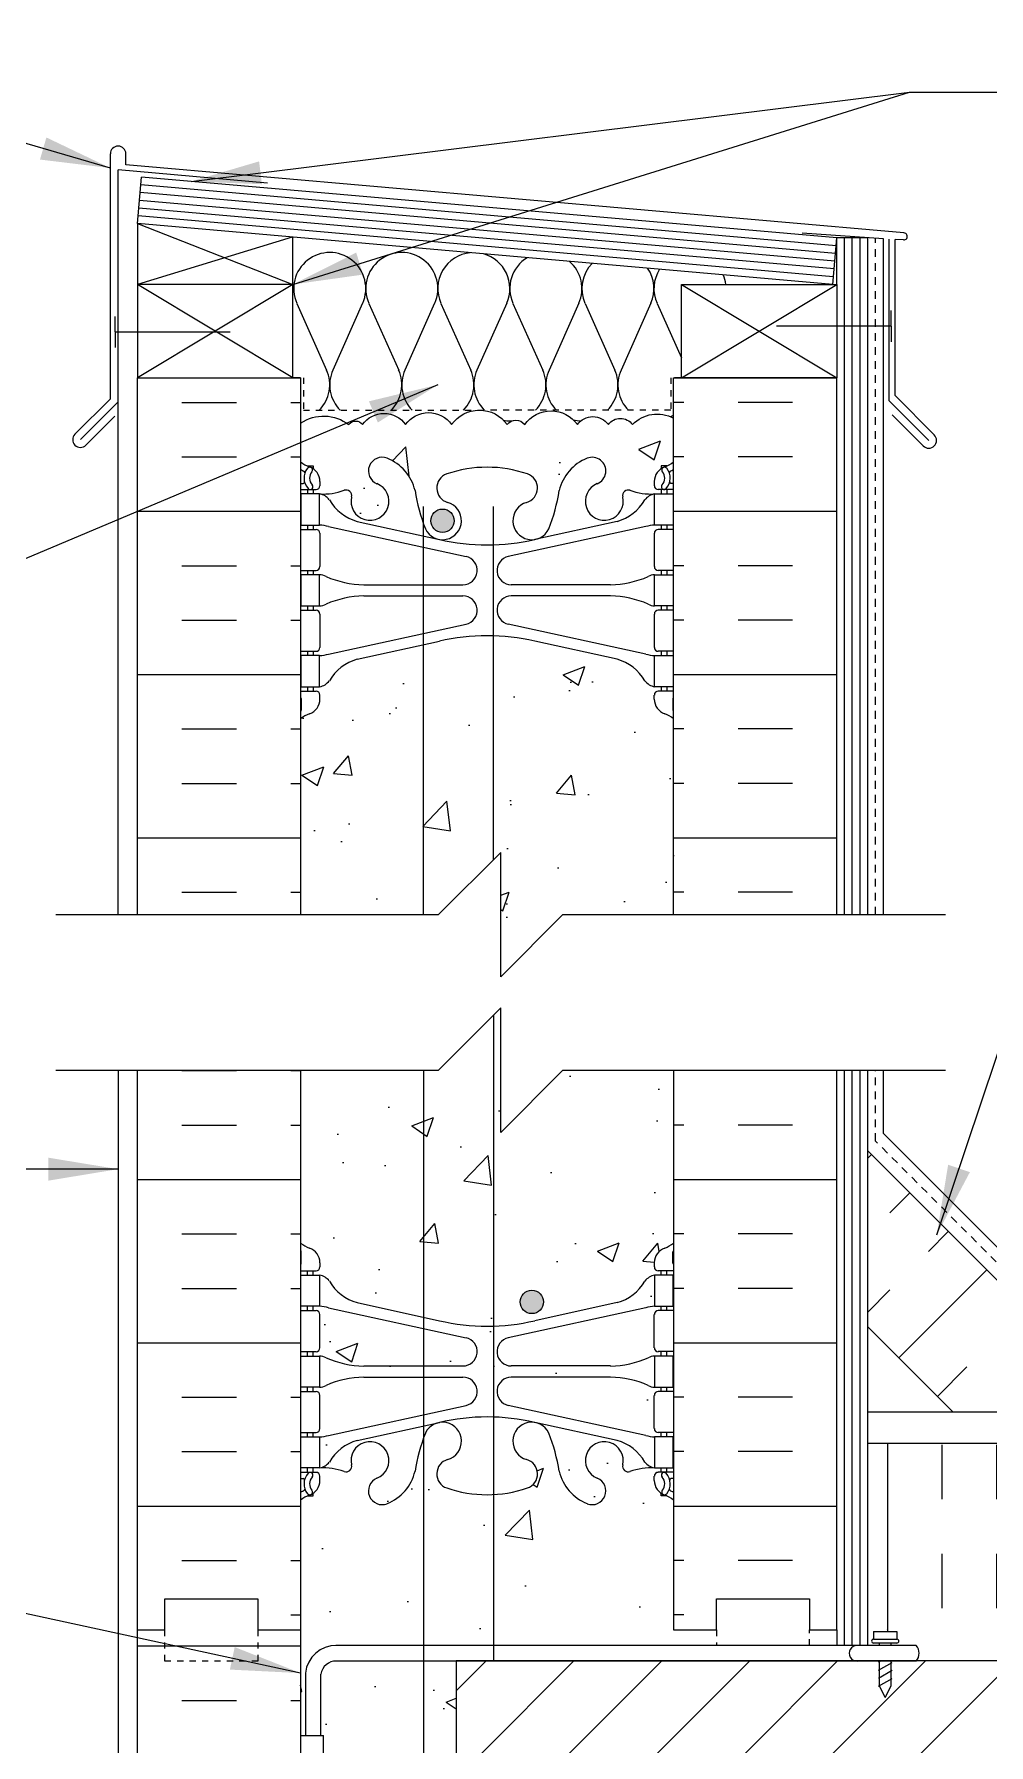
# Model space of a CAD drawing. Header units: inches. Extents: x 74.7 to 126.8, y 105.1 to 177.4.
# Drawn here: x 95.27 to 110.63, y 149.55 to 177.05 of the extents above; entities that cross this region are included whole.
import ezdxf

# ---------------------------------------------------------------- set-up
doc = ezdxf.new("R2010")
doc.units = ezdxf.units.IN
doc.header["$LTSCALE"] = 0.5
doc.header["$MEASUREMENT"] = 0
doc.linetypes.add('DASHED2', pattern=[0.375, 0.25, -0.125])
for name, color, linetype in [('HATCH', 12, 'Continuous'), ('line25', 2, 'Continuous'), ('LINE3', 3, 'Continuous'), ('LINE50', 5, 'Continuous'), ('LINE9', 9, 'Continuous'), ('TEXT', 4, 'Continuous'), ('Web_Edge', 9, 'Continuous')]:
    doc.layers.add(name, color=color, linetype=linetype)
doc.styles.add('DIM', font='romans.shx', dxfattribs={"width": 0.7})
doc.dimstyles.new('ext_12', dxfattribs={"dimscale": 12, "dimtxt": 0.09375, "dimasz": 0.09375, "dimexe": 0.09375, "dimexo": 0.0625, "dimgap": 0.0625, "dimtad": 1, "dimdec": 1, "dimzin": 3, "dimdsep": 46, "dimlunit": 4, "dimtxsty": 'DIM', "dimcen": 0.09, "dimdle": 0.09375, "dimclrt": 4, "dimadec": 0, "dimazin": 0, "dimtfac": 1, "dimtdec": 1, "dimtmove": 2, "dimatfit": 3, "dimfxl": 1, "dimfrac": 2, "dimtolj": 1, "dimtzin": 0, "dimarcsym": 0})

msp = doc.modelspace()

# ---------------------------------------------------------------- hatches: boundary and pattern name
at = {"layer": 'HATCH'}
h = msp.add_hatch(dxfattribs=at)
h.set_pattern_fill('INSUL', color=256, scale=7, style=0)
h.set_pattern_definition([(0, (-2826.6033, -242.7498), (0, 2.625), []), (0, (-2826.6033, -241.8748), (0, 2.625), [0.875, -0.875]), (0, (-2826.6033, -240.9998), (0, 2.625), [0.875, -0.875])])
h.paths.add_polyline_path([(96.933, 162.892), (99.558, 162.892), (99.558, 171.524), (96.933, 171.524)])
h = msp.add_hatch(dxfattribs=at)
h.set_pattern_fill('INSUL', color=256, scale=7, style=0)
h.set_pattern_definition([(180, (3031.7199, -242.7498), (0, 2.625), []), (180, (3031.7199, -241.8748), (0, 2.625), [0.875, -0.875]), (180, (3031.7199, -240.9998), (0, 2.625), [0.875, -0.875])])
h.paths.add_polyline_path([(105.558, 162.892), (108.183, 162.892), (108.183, 171.524), (105.558, 171.524)])
h = msp.add_hatch(dxfattribs=at)
h.set_pattern_fill('AR-CONC', color=256, scale=0.5)
h.paths.add_polyline_path([(105.558, 127.173, 0.082415), (105.415, 127.252, -0.317837), (105.248, 127.488), (105.248, 127.555, -1.129752), (105.306, 127.684, -0.294284), (105.073, 127.822, 0.180248), (104.648, 128.129), (103.326, 128.42, 0.057795), (102.558, 128.509, 0.057795), (101.79, 128.42), (100.468, 128.129, 0.180248), (100.044, 127.822, -0.237736), (99.863, 127.688), (99.758, 127.688), (99.758, 127.618), (99.806, 127.618, -0.414214), (99.868, 127.555), (99.868, 127.488, -0.317837), (99.702, 127.252, 0.082415), (99.558, 127.173), (99.558, 124.394), (101.558, 124.394), (102.558, 125.394), (102.558, 124.394), (102.558, 123.394), (103.558, 124.394), (105.558, 124.394)])
h.paths.add_polyline_path([(105.558, 133.392), (105.558, 133.583), (104.938, 133.583), (104.938, 133.695), (105.058, 133.895), (105.058, 135.036, 0.291097), (104.77, 135.489), (103.512, 136.078, 0.093369), (102.705, 136.285, 0.016332), (102.558, 136.29, 0.109869), (101.605, 136.078), (100.346, 135.489, 0.291097), (100.058, 135.036), (100.058, 133.895), (100.178, 133.695), (100.178, 133.583), (99.558, 133.583), (99.558, 131.303, 0.064398), (99.668, 131.237), (99.758, 131.237), (99.758, 131.195, -0.249069), (99.868, 130.988), (99.868, 130.92, -0.414214), (99.806, 130.858), (99.758, 130.858), (99.758, 130.788), (99.863, 130.788), (99.863, 130.288), (99.758, 130.288), (99.758, 130.218), (99.806, 130.218, -0.414214), (99.868, 130.155), (99.868, 129.62, -0.414214), (99.806, 129.558), (99.758, 129.558), (99.758, 129.488), (99.863, 129.488), (99.863, 128.988, 0.077552), (99.93, 129, -0.104275), (100.573, 129.148), (102.169, 129.148, -0.897292), (102.219, 128.693), (100.007, 128.212, -0.036537), (99.863, 128.188), (99.863, 127.688, 0.188973), (100.019, 127.783, -0.196323), (100.468, 128.129), (101.79, 128.42, -0.057795), (102.558, 128.509, -0.057795), (103.326, 128.42), (104.648, 128.129, -0.196323), (105.097, 127.783, 0.301288), (105.358, 127.692), (105.358, 127.618), (105.558, 127.618), (105.558, 128.258), (105.311, 128.258, -0.414214), (105.248, 128.32), (105.248, 128.855, -0.414214), (105.311, 128.918), (105.358, 128.918), (105.358, 128.988), (105.253, 128.988), (105.253, 129.488, 0.077552), (105.187, 129.476, -0.104275), (104.544, 129.328), (102.947, 129.328, -0.897292), (102.898, 129.783), (105.109, 130.264, -0.036537), (105.253, 130.288), (105.253, 130.788), (105.358, 130.788), (105.358, 130.858), (105.311, 130.858, -0.414214), (105.248, 130.92), (105.248, 130.988, -0.249069), (105.358, 131.195), (105.358, 131.237), (105.448, 131.237, 0.064398), (105.558, 131.303)])
h.paths.add_polyline_path([(103.207, 131.109, -0.735593), (103.194, 130.651, 0.987479), (103.352, 130.062), (103.326, 130.056, -0.057795), (102.558, 129.967, -0.057795), (101.79, 130.056), (101.784, 130.058, 0.955472), (101.922, 130.651, -0.735593), (101.91, 131.109, -0.082755), (102.558, 131.217, -0.082755)], flags=16)
h.paths.add_polyline_path([(105.058, 141.854), (105.158, 141.854), (105.158, 141.884, -0.327813), (105.193, 141.932), (105.193, 142.137), (105.558, 142.137), (105.558, 142.644), (102.058, 142.644, 0.507124), (101.839, 142.644, 0.520567), (101.612, 142.644, 0.520567), (101.426, 142.644, 0.520567), (101.145, 142.644, 0.520567), (100.924, 142.644, 0.520567), (100.764, 142.644, 0.520567), (100.365, 142.644, 0.520567), (100.227, 142.644, 0.520567), (100.089, 142.644, 0.520567), (99.882, 142.644, 0.520567), (99.679, 142.644, 0.498871), (99.558, 142.658), (99.558, 142.137), (99.923, 142.137), (99.923, 141.932, -0.327813), (99.958, 141.884), (99.958, 141.854), (100.058, 141.854), (100.058, 140.339, 0.258958), (100.317, 139.872, -0.31131), (100.374, 139.742, 2.127293), (100.787, 139.966, -1), (100.95, 140.375, -0.325306), (101.417, 139.633, 0.10488), (101.589, 138.821, 1.422913), (101.922, 139.288, -0.735593), (101.91, 139.746, -0.082755), (102.558, 139.854, -0.082755), (103.207, 139.746, -0.735593), (103.194, 139.288, 1.422913), (103.528, 138.821, 0.10488), (103.7, 139.633, -0.325306), (104.167, 140.375, -1), (104.33, 139.966, 2.127293), (104.743, 139.742, -0.31131), (104.799, 139.872, 0.258958), (105.058, 140.339)])
h.paths.add_polyline_path([(102.058, 150.892), (100.127, 150.892, 0.366745), (99.884, 150.681), (99.884, 149.697), (99.923, 149.697), (99.923, 148.497), (99.558, 148.497), (99.558, 147.747), (99.923, 147.747), (99.923, 146.547), (99.558, 146.547), (99.558, 145.797), (99.923, 145.797), (99.923, 144.597), (99.558, 144.597), (99.558, 143.847), (99.923, 143.847), (99.923, 142.767), (99.558, 142.767), (99.558, 142.658, -0.498871), (99.679, 142.644, -0.520567), (99.882, 142.644, -0.520567), (100.089, 142.644, -0.520567), (100.227, 142.644, -0.520567), (100.365, 142.644, -0.520567), (100.764, 142.644, -0.520567), (100.924, 142.644, -0.520567), (101.145, 142.644, -0.520567), (101.426, 142.644, -0.520567), (101.612, 142.644, -0.520567), (101.839, 142.644, -0.507124), (102.058, 142.644), (102.058, 142.894)])
h.paths.add_polyline_path([(105.558, 149.394), (102.058, 149.394), (102.058, 144.394), (105.558, 144.394)])
h.paths.add_polyline_path([(105.558, 153.481, 0.064398), (105.448, 153.547), (105.358, 153.547), (105.358, 153.588, -0.249069), (105.248, 153.796), (105.248, 153.863, -0.414214), (105.311, 153.926), (105.358, 153.926), (105.358, 153.996), (105.253, 153.996), (105.253, 154.496), (105.358, 154.496), (105.358, 154.566), (105.311, 154.566, -0.414214), (105.248, 154.628), (105.248, 155.163, -0.414214), (105.311, 155.226), (105.358, 155.226), (105.358, 155.296), (105.253, 155.296), (105.253, 155.796, 0.077552), (105.187, 155.784, -0.104275), (104.544, 155.636), (102.947, 155.636, -0.897292), (102.898, 156.09), (105.109, 156.572, -0.036537), (105.253, 156.596), (105.253, 157.096, 0.188973), (105.097, 157.001, -0.196323), (104.648, 156.654), (103.326, 156.364, -0.057795), (102.558, 156.275, -0.057795), (101.79, 156.364), (100.468, 156.654, -0.196323), (100.019, 157.001, 0.188973), (99.863, 157.096), (99.863, 156.596), (99.758, 156.596), (99.758, 156.526), (99.806, 156.526, -0.414214), (99.868, 156.463), (99.868, 155.928, -0.414214), (99.806, 155.866), (99.758, 155.866), (99.758, 155.796), (99.863, 155.796), (99.863, 155.296, 0.077552), (99.93, 155.307, -0.104275), (100.573, 155.456), (102.169, 155.456, -0.897292), (102.219, 155.001), (100.007, 154.519, -0.036537), (99.863, 154.496), (99.863, 153.996), (99.758, 153.996), (99.758, 153.926), (99.806, 153.926, -0.414214), (99.868, 153.863), (99.868, 153.796, -0.249069), (99.758, 153.588), (99.758, 153.547), (99.668, 153.547, 0.064398), (99.558, 153.481), (99.558, 151.392), (99.558, 149.697), (99.634, 149.697), (99.634, 150.698, -0.379483), (100.126, 151.142), (106.246, 151.142), (106.246, 151.392), (105.558, 151.392)])
h.paths.add_polyline_path([(102.558, 153.566, -0.082755), (101.91, 153.674, -0.735593), (101.922, 154.132, 0.987479), (101.765, 154.722), (101.79, 154.727, -0.057795), (102.558, 154.816, -0.057795), (103.326, 154.727), (103.332, 154.726, 0.955472), (103.194, 154.132, -0.735593), (103.207, 153.674, -0.082755)], flags=16)
h.paths.add_polyline_path([(105.558, 160.392), (103.777, 160.392), (102.777, 159.392), (102.777, 161.392), (101.777, 160.392), (99.558, 160.392), (99.558, 157.61, 0.082415), (99.702, 157.531, -0.317837), (99.868, 157.296), (99.868, 157.228, -0.414214), (99.806, 157.166), (99.758, 157.166), (99.758, 157.096), (99.863, 157.096, -0.188973), (100.019, 157.001, 0.196323), (100.468, 156.654), (101.79, 156.364, 0.057795), (102.558, 156.275, 0.057795), (103.326, 156.364), (104.648, 156.654, 0.196323), (105.097, 157.001, -0.188973), (105.253, 157.096), (105.358, 157.096), (105.358, 157.166), (105.311, 157.166, -0.414214), (105.248, 157.228), (105.248, 157.296, -0.317837), (105.415, 157.531, 0.082415), (105.558, 157.61)])
h.paths.add_polyline_path([(105.558, 166.041, 0.082415), (105.415, 166.12, -0.317837), (105.248, 166.356), (105.248, 166.423, -0.414214), (105.311, 166.486), (105.358, 166.486), (105.358, 166.556), (105.253, 166.556, -0.188973), (105.097, 166.651, 0.196323), (104.648, 166.997), (103.326, 167.287, 0.057795), (102.558, 167.377, 0.057795), (101.79, 167.287), (100.468, 166.997, 0.196323), (100.019, 166.651, -0.188973), (99.863, 166.556), (99.758, 166.556), (99.758, 166.486), (99.806, 166.486, -0.414214), (99.868, 166.423), (99.868, 166.356, -0.317837), (99.702, 166.12, 0.082415), (99.558, 166.041), (99.558, 162.892), (101.777, 162.892), (102.777, 163.892), (102.777, 161.892), (103.777, 162.892), (105.558, 162.892)])
h.paths.add_polyline_path([(105.558, 170.875, 0.336749), (104.896, 170.77, 0.520567), (104.509, 170.77, 0.520567), (104.01, 170.77, 0.520567), (103.163, 170.77, 0.520567), (102.881, 170.77, 0.520567), (101.986, 170.77, 0.520567), (101.247, 170.77, 0.520567), (100.554, 170.77, 0.520567), (100.333, 170.77, 0.321585), (99.558, 170.795), (99.558, 170.171, 0.064398), (99.668, 170.105), (99.758, 170.105), (99.758, 170.063, -0.249069), (99.868, 169.856), (99.868, 169.788, -0.414214), (99.806, 169.726), (99.758, 169.726), (99.758, 169.656), (99.863, 169.656, 0.10046), (100.257, 169.713, -0.601435), (100.376, 169.608, 2.182095), (100.787, 169.821, -1), (100.95, 170.23, -0.24438), (101.398, 169.709, 0.053157), (101.564, 169.095, 0.223253), (101.765, 168.93), (101.784, 168.926, 0.955472), (101.922, 169.519, -0.735593), (101.91, 169.977, -0.082755), (102.558, 170.085, -0.082755), (103.207, 169.977, -0.735593), (103.194, 169.519, 0.955472), (103.332, 168.926), (103.352, 168.93, 0.223253), (103.552, 169.095, 0.053157), (103.718, 169.709, -0.24438), (104.167, 170.23, -1), (104.33, 169.821, 2.182095), (104.74, 169.608, -0.601435), (104.86, 169.713, 0.10046), (105.253, 169.656), (105.358, 169.656), (105.358, 169.726), (105.311, 169.726, -0.414214), (105.248, 169.788), (105.248, 169.856, -0.249069), (105.358, 170.063), (105.358, 170.105), (105.448, 170.105, 0.064398), (105.558, 170.171)])
h = msp.add_hatch(dxfattribs=at)
h.set_pattern_fill('INSUL', color=256, scale=7, style=0)
h.set_pattern_definition([(0, (-2826.6033, -245.6178), (0, 2.625), []), (0, (-2826.6033, -244.7428), (0, 2.625), [0.875, -0.875]), (0, (-2826.6033, -243.8678), (0, 2.625), [0.875, -0.875])])
h.paths.add_polyline_path([(99.558, 160.392), (96.933, 160.392), (96.933, 151.392), (97.371, 151.392), (97.371, 151.892), (98.871, 151.892), (98.871, 151.392), (99.558, 151.392)])
h = msp.add_hatch(dxfattribs=at)
h.set_pattern_fill('INSUL', color=256, scale=7, style=0)
h.set_pattern_definition([(180, (3031.7199, -245.6178), (0, 2.625), []), (180, (3031.7199, -244.7428), (0, 2.625), [0.875, -0.875]), (180, (3031.7199, -243.8678), (0, 2.625), [0.875, -0.875])])
h.paths.add_polyline_path([(108.183, 160.392), (105.558, 160.392), (105.558, 151.392), (106.246, 151.392), (106.246, 151.892), (107.746, 151.892), (107.746, 151.392), (108.183, 151.392)])
h = msp.add_hatch(dxfattribs=at)
h.set_pattern_fill('INSUL', color=256, scale=7, angle=45, style=0)
h.set_pattern_definition([(45, (1.3801, -4.0094), (-1.856155, 1.856155), []), (45, (0.7614, -3.3907), (-1.856155, 1.856155), [0.875, -0.875]), (45, (0.1427, -2.772), (-1.856155, 1.856155), [0.875, -0.875])])
h.paths.add_polyline_path([(109.932, 155.017), (112.76, 155.017), (108.683, 159.093), (108.683, 156.265)])
h = msp.add_hatch(dxfattribs=at)
h.set_pattern_fill('INSUL', color=256, scale=7, angle=90, style=0)
h.set_pattern_definition([(90, (1.3801, -4.0094), (-2.625, 2e-16), []), (90, (0.5051, -4.0094), (-2.625, 2e-16), [0.875, -0.875]), (90, (-0.3699, -4.0094), (-2.625, 2e-16), [0.875, -0.875])])
edge = h.paths.add_edge_path()
edge.add_arc((109.151, 151.213), 0.0312, 270, 450)
edge.add_line((109.151, 151.244), (108.776, 151.244))
edge.add_arc((108.776, 151.213), 0.0312, 90, 270)
edge.add_line((108.776, 151.182), (109.151, 151.182))
h.paths.add_polyline_path([(109.151, 151.369), (109.151, 151.244), (108.776, 151.244), (108.776, 151.369)])
edge = h.paths.add_edge_path()
edge.add_line((108.87, 151.142), (108.87, 151.182))
edge.add_line((108.87, 151.182), (109.057, 151.182))
edge.add_line((109.057, 151.182), (109.057, 151.142))
edge.add_line((109.057, 151.142), (109.46, 151.142))
edge.add_arc((109.323, 151.016), 0.186, -41.8195, 42.6425, ccw=False)
edge.add_line((109.462, 150.892), (125.493, 150.892))
edge.add_line((125.493, 150.892), (125.493, 154.392))
edge.add_line((125.493, 154.392), (108.683, 154.392))
edge.add_line((108.683, 154.392), (108.683, 151.142))
edge.add_line((108.683, 151.142), (108.87, 151.142))
h = msp.add_hatch(dxfattribs=at)
h.set_pattern_fill('INSUL', color=256, scale=7, style=0)
h.set_pattern_definition([(0, (-2826.6033, -263.6178), (0, 2.625), []), (0, (-2826.6033, -262.7428), (0, 2.625), [0.875, -0.875]), (0, (-2826.6033, -261.8678), (0, 2.625), [0.875, -0.875])])
h.paths.add_polyline_path([(96.933, 133.392), (97.371, 133.392), (97.371, 133.892), (98.871, 133.892), (98.871, 133.392), (99.558, 133.392), (99.558, 151.392), (98.871, 151.392), (98.871, 151.892), (97.371, 151.892), (97.371, 151.392), (96.933, 151.392)])
h = msp.add_hatch(dxfattribs=at)
h.set_pattern_fill('ANSI31', color=256, scale=8, style=0)
h.set_pattern_definition([(45, (1.3801, -4.0069), (-0.707107, 0.707107), [])])
h.paths.add_polyline_path([(124.532, 149.394), (125.493, 150.355), (125.493, 150.894), (102.058, 150.894), (102.058, 149.394)])
at = {"layer": 'LINE3'}
h = msp.add_hatch(color=256, dxfattribs=at)
h.paths.add_polyline_path([(102.024, 169.26, 0.831395), (101.655, 169.26)])
h.paths.add_polyline_path([(102.027, 169.225, 0.045935), (102.024, 169.26), (101.655, 169.26, 0.045935), (101.652, 169.225, 1)])
h = msp.add_hatch(color=256, dxfattribs=at)
h.paths.add_polyline_path([(103.461, 156.699, 0.831395), (103.092, 156.699)])
h.paths.add_polyline_path([(103.464, 156.665, 0.045935), (103.461, 156.699), (103.092, 156.699, 0.045935), (103.089, 156.665, 1)])

# ---------------------------------------------------------------- linework, layer by layer
at = {"layer": 'HATCH'}
for p, q in [((96.496, 171.186), (96.496, 175.123)), ((96.746, 174.947), (96.746, 175.123)), ((109.265, 173.852), (96.746, 174.947)), ((96.621, 171.135), (96.621, 174.864)), ((99.025, 174.654), (96.621, 174.864)), ((108.15, 173.397), (96.966, 174.376)), ((108.161, 173.522), (96.977, 174.5)), ((108.172, 173.646), (96.988, 174.625)), ((108.128, 173.148), (96.944, 174.127)), ((108.139, 173.273), (96.955, 174.251)), ((96.933, 174.002), (99.433, 173.024)), ((108.933, 173.758), (107.626, 173.849)), ((99.423, 173.784), (96.933, 173.024)), ((108.308, 162.892), (108.308, 173.775)), ((108.433, 162.892), (108.433, 173.775)), ((108.558, 162.892), (108.558, 173.775)), ((108.933, 162.892), (108.933, 173.758)), ((109.027, 171.153), (109.027, 173.75)), ((109.121, 171.236), (109.121, 173.747)), ((109.258, 173.739), (109.121, 173.747)), ((99.433, 171.524), (96.933, 173.024)), ((99.433, 173.024), (96.933, 171.524)), ((105.683, 171.524), (108.183, 173.024)), ((105.683, 173.024), (108.183, 171.524)), ((99.496, 172.72), (99.976, 171.647)), ((100.555, 172.721), (100.076, 171.647)), ((100.655, 172.72), (101.135, 171.647)), ((101.714, 172.721), (101.235, 171.647)), ((101.815, 172.72), (102.294, 171.647)), ((102.874, 172.721), (102.395, 171.647)), ((102.974, 172.72), (103.453, 171.647)), ((104.033, 172.721), (103.554, 171.647)), ((104.133, 172.72), (104.612, 171.647)), ((105.192, 172.721), (104.713, 171.647)), ((105.293, 172.72), (105.683, 171.846)), ((96.496, 171.186), (95.927, 170.618)), ((96.621, 171.135), (96.015, 170.529)), ((109.027, 171.153), (109.664, 170.516)), ((109.121, 171.236), (109.752, 170.605)), ((96.571, 170.908), (96.104, 170.441)), ((109.077, 170.926), (109.575, 170.428)), ((108.308, 151.142), (108.308, 160.392)), ((108.433, 151.142), (108.433, 160.392)), ((108.558, 151.142), (108.558, 160.392)), ((108.933, 159.374), (108.933, 160.392)), ((113.04, 155.267), (108.933, 159.374))]:
    msp.add_line(p, q, dxfattribs=at)
at = {"layer": 'HATCH', "color": 6, "linetype": 'DASHED2', "ltscale": 0.5}
for points in [[(98.246, 171.524), (99.602, 171.524), (99.602, 171.003), (102.558, 171.003)], [(106.871, 171.524), (105.514, 171.524), (105.514, 171.003), (102.558, 171.003)]]:
    msp.add_lwpolyline(points, dxfattribs=at)
at = {"layer": 'HATCH'}
msp.add_lwpolyline([(99.558, 170.795, -0.321585), (100.333, 170.77, -0.520567), (100.554, 170.77, -0.520567), (101.247, 170.77, -0.520567), (101.986, 170.77, -0.520567), (102.881, 170.77, -0.520567), (103.163, 170.77, -0.520567), (104.01, 170.77, -0.520567), (104.509, 170.77, -0.520567), (104.896, 170.77, -0.336749), (105.558, 170.875)], format="xyb", dxfattribs=at)
for centre, radius, start, end in [((96.621, 175.123), 0.125, 0, 180), ((109.261, 173.795), 0.0568, 266.6389, 86.6389), ((100.026, 172.957), 0.58, 335.9664, 204.0694), ((101.185, 172.957), 0.58, 335.9664, 204.0694), ((102.344, 172.957), 0.58, 95.5654, 204.0694), ((102.344, 172.957), 0.58, 335.9664, 74.4346), ((103.503, 172.957), 0.58, 121.0207, 204.0694), ((103.503, 172.957), 0.58, 335.9664, 48.9793), ((104.662, 172.957), 0.58, 135.6124, 204.0694), ((104.662, 172.957), 0.58, 335.9664, 34.3876), ((105.822, 172.957), 0.58, 147.5967, 204.0694), ((105.822, 172.957), 0.58, 6.6407, 22.4033), ((99.446, 171.411), 0.58, 315.3149, 24.0694), ((100.606, 171.411), 0.58, 155.9664, 224.6851), ((100.605, 171.411), 0.58, 315.3149, 24.0694), ((101.765, 171.411), 0.58, 155.9664, 224.6851), ((101.765, 171.411), 0.58, 315.3149, 24.0694), ((102.924, 171.411), 0.58, 155.9664, 224.6851), ((102.924, 171.411), 0.58, 315.3149, 24.0694), ((104.084, 171.411), 0.58, 155.9664, 224.6851), ((104.083, 171.411), 0.58, 315.3149, 24.0694), ((105.243, 171.411), 0.58, 155.9664, 224.6851), ((100.605, 171.411), 0.58, 270, 270.0458), ((100.606, 171.411), 0.58, 269.9771, 270), ((102.924, 171.411), 0.58, 259.8878, 270), ((102.924, 171.411), 0.58, 270, 273.6965), ((104.084, 171.411), 0.58, 255.8368, 268.3302), ((105.243, 171.411), 0.58, 297.6798, 302.977), ((96.015, 170.529), 0.125, 135, 315), ((109.664, 170.516), 0.125, 225, 45)]:
    msp.add_arc(centre, radius, start, end, dxfattribs=at)
at = {"layer": 'line25'}
for p, q in [((96.933, 174.002), (96.999, 174.749)), ((108.183, 173.771), (96.999, 174.749)), ((96.933, 174.002), (96.933, 171.524)), ((108.118, 173.024), (96.933, 174.002)), ((99.433, 171.524), (99.433, 173.784)), ((108.118, 173.024), (108.183, 173.771)), ((108.183, 173.024), (108.183, 173.775)), ((108.683, 173.775), (108.183, 173.775)), ((108.683, 162.892), (108.683, 173.775)), ((99.433, 173.024), (96.933, 173.024)), ((96.933, 171.524), (99.433, 171.524)), ((99.558, 171.524), (99.433, 171.524)), ((99.558, 171.524), (99.558, 162.892)), ((105.558, 162.892), (105.558, 171.524)), ((105.558, 171.524), (105.683, 171.524)), ((99.558, 160.392), (99.558, 151.392)), ((105.558, 160.392), (105.558, 151.392)), ((108.683, 151.142), (108.683, 160.392)), ((112.885, 154.892), (108.683, 159.093)), ((110.057, 154.892), (108.683, 156.265)), ((99.558, 151.392), (99.558, 124.394)), ((108.183, 151.392), (108.183, 151.142)), ((99.558, 149.697), (99.923, 149.697)), ((99.923, 148.497), (99.923, 149.697))]:
    msp.add_line(p, q, dxfattribs=at)
msp.add_lwpolyline([(108.183, 173.024), (108.183, 171.524), (105.683, 171.524), (105.683, 173.024)], close=True, dxfattribs=at)
for points in [[(125.493, 154.392), (108.683, 154.392)], [(125.493, 150.894), (102.058, 150.894), (102.058, 142.894)]]:
    msp.add_lwpolyline(points, dxfattribs=at)
at = {"layer": 'LINE3'}
for p, q in [((101.535, 162.892), (101.535, 169.455)), ((102.658, 163.773), (102.658, 169.455)), ((102.658, 161.273), (102.658, 150.894)), ((101.535, 160.392), (101.535, 124.894))]:
    msp.add_line(p, q, dxfattribs=at)
for centre in [(101.84, 169.225), (103.277, 156.665)]:
    msp.add_circle(centre, 0.188, dxfattribs=at)
at = {"layer": 'LINE50', "color": 9, "linetype": 'DASHED2'}
for p, q in [((108.808, 162.892), (108.808, 173.766)), ((108.808, 159.251), (108.808, 160.392)), ((112.978, 155.081), (108.808, 159.251))]:
    msp.add_line(p, q, dxfattribs=at)
at = {"layer": 'LINE50'}
for p, q in [((96.933, 162.892), (96.933, 171.524)), ((96.933, 171.524), (99.558, 171.524)), ((105.558, 171.524), (108.183, 171.524)), ((108.183, 162.892), (108.183, 171.524)), ((96.933, 151.392), (96.933, 160.392)), ((96.933, 133.392), (96.933, 151.392)), ((108.99, 151.392), (108.99, 151.392))]:
    msp.add_line(p, q, dxfattribs=at)
for points in [[(105.558, 151.392), (106.246, 151.392), (106.246, 151.892), (107.746, 151.892), (107.746, 151.392), (108.183, 151.392), (108.183, 160.392)], [(96.933, 151.392), (97.371, 151.392), (97.371, 151.892), (98.871, 151.892), (98.871, 151.392), (99.558, 151.392)]]:
    msp.add_lwpolyline(points, dxfattribs=at)
at = {"layer": 'LINE9'}
for p, q in [((96.576, 172.26), (96.576, 172.51)), ((109.061, 172.353), (109.061, 172.603)), ((96.576, 172.26), (98.422, 172.26)), ((96.576, 172.26), (96.576, 172.01)), ((109.061, 172.353), (107.215, 172.353)), ((109.061, 172.353), (109.061, 172.103)), ((96.621, 162.892), (96.621, 171.135)), ((101.777, 162.892), (102.777, 163.892)), ((102.777, 161.892), (102.777, 163.892)), ((95.621, 162.892), (101.777, 162.892)), ((103.777, 162.892), (102.777, 161.892)), ((103.777, 162.892), (109.933, 162.892)), ((101.777, 160.392), (102.777, 161.392)), ((102.777, 159.392), (102.777, 161.392)), ((95.621, 160.392), (101.777, 160.392)), ((96.621, 160.392), (96.621, 124.394)), ((103.777, 160.392), (102.777, 159.392)), ((103.777, 160.392), (109.933, 160.392)), ((108.776, 151.369), (108.776, 151.244)), ((108.776, 151.369), (109.151, 151.369)), ((109.151, 151.369), (109.151, 151.244)), ((109.46, 151.142), (100.126, 151.142)), ((108.776, 151.244), (109.151, 151.244)), ((108.776, 151.182), (109.151, 151.182)), ((108.776, 151.182), (109.151, 151.182)), ((108.87, 151.142), (108.87, 151.182)), ((109.057, 151.142), (109.057, 151.182)), ((109.462, 150.892), (100.127, 150.892)), ((108.856, 150.877), (108.881, 150.892)), ((108.856, 150.744), (109.074, 150.87)), ((108.856, 150.619), (109.074, 150.745)), ((108.87, 150.494), (108.87, 150.892)), ((109.057, 150.494), (109.057, 150.892)), ((99.634, 150.698), (99.634, 149.697)), ((99.884, 149.697), (99.884, 150.681)), ((108.856, 150.486), (109.074, 150.612)), ((108.963, 150.306), (108.87, 150.494)), ((108.963, 150.306), (109.057, 150.494))]:
    msp.add_line(p, q, dxfattribs=at)
msp.add_lwpolyline([(125.493, 154.892), (108.683, 154.892)], dxfattribs=at)
at = {"layer": 'LINE9', "linetype": 'DASHED2', "ltscale": 0.15}
for points in [[(98.871, 151.392), (98.871, 151.392), (98.871, 150.892), (97.371, 150.892), (97.371, 151.392), (97.371, 151.392)], [(106.246, 151.392), (106.246, 151.392), (106.246, 151.142)], [(107.746, 151.142), (107.746, 151.392), (107.746, 151.392)]]:
    msp.add_lwpolyline(points, dxfattribs=at)
at = {"layer": 'LINE9'}
for centre, radius, start, end in [((100.13, 150.643), 0.499, 89.3543, 173.5797), ((108.508, 151.017), 0.125, 89.3947, 270.6053), ((108.776, 151.213), 0.0312, 90, 270), ((109.151, 151.213), 0.0312, 270, 90), ((109.323, 151.016), 0.186, 318.1805, 42.6425), ((100.13, 150.643), 0.249, 89.3543, 171.2068)]:
    msp.add_arc(centre, radius, start, end, dxfattribs=at)
at = {"layer": 'Web_Edge'}
for p, q in [((99.668, 170.105), (99.758, 170.105)), ((99.758, 170.105), (99.758, 170.063)), ((105.448, 170.105), (105.358, 170.105)), ((105.358, 170.105), (105.358, 170.063)), ((99.558, 169.826), (99.6, 169.826)), ((99.558, 169.726), (99.806, 169.726)), ((99.668, 169.726), (99.668, 169.656)), ((99.758, 169.726), (99.758, 169.656)), ((99.868, 169.856), (99.868, 169.788)), ((105.248, 169.856), (105.248, 169.788)), ((105.558, 169.726), (105.311, 169.726)), ((105.358, 169.726), (105.358, 169.656)), ((105.448, 169.726), (105.448, 169.656)), ((105.558, 169.826), (105.516, 169.826)), ((99.668, 169.156), (99.668, 169.086)), ((99.758, 169.156), (99.758, 169.086)), ((100.468, 169.215), (101.79, 168.924)), ((104.648, 169.215), (103.326, 168.924)), ((105.358, 169.156), (105.358, 169.086)), ((105.448, 169.156), (105.448, 169.086)), ((99.558, 169.086), (99.806, 169.086)), ((99.868, 169.023), (99.868, 168.488)), ((100.007, 169.132), (102.219, 168.65)), ((105.109, 169.132), (102.898, 168.65)), ((105.248, 169.023), (105.248, 168.488)), ((105.558, 169.086), (105.311, 169.086)), ((99.558, 168.426), (99.806, 168.426)), ((99.668, 168.426), (99.668, 168.356)), ((99.758, 168.426), (99.758, 168.356)), ((105.558, 168.426), (105.311, 168.426)), ((105.358, 168.426), (105.358, 168.356)), ((105.448, 168.426), (105.448, 168.356)), ((100.573, 168.196), (102.169, 168.196)), ((104.544, 168.196), (102.947, 168.196)), ((99.558, 167.786), (99.806, 167.786)), ((99.668, 167.856), (99.668, 167.786)), ((99.758, 167.856), (99.758, 167.786)), ((100.573, 168.016), (102.169, 168.016)), ((104.544, 168.016), (102.947, 168.016)), ((105.558, 167.786), (105.311, 167.786)), ((105.358, 167.856), (105.358, 167.786)), ((105.448, 167.856), (105.448, 167.786)), ((99.868, 167.723), (99.868, 167.188)), ((100.007, 167.08), (102.219, 167.561)), ((105.109, 167.08), (102.898, 167.561)), ((105.248, 167.723), (105.248, 167.188)), ((100.468, 166.997), (101.79, 167.287)), ((104.648, 166.997), (103.326, 167.287)), ((99.558, 167.126), (99.806, 167.126)), ((99.668, 167.126), (99.668, 167.056)), ((99.758, 167.126), (99.758, 167.056)), ((105.558, 167.126), (105.311, 167.126)), ((105.358, 167.126), (105.358, 167.056)), ((105.448, 167.126), (105.448, 167.056)), ((99.558, 166.486), (99.806, 166.486)), ((99.668, 166.556), (99.668, 166.486)), ((99.758, 166.556), (99.758, 166.486)), ((99.868, 166.356), (99.868, 166.423)), ((105.248, 166.356), (105.248, 166.423)), ((105.558, 166.486), (105.311, 166.486)), ((105.358, 166.556), (105.358, 166.486)), ((105.448, 166.556), (105.448, 166.486)), ((99.568, 166.366), (99.568, 166.18)), ((105.548, 166.366), (105.548, 166.18)), ((99.568, 157.286), (99.568, 157.472)), ((105.548, 157.286), (105.548, 157.472)), ((99.558, 157.166), (99.806, 157.166)), ((99.668, 157.096), (99.668, 157.166)), ((99.758, 157.096), (99.758, 157.166)), ((99.868, 157.296), (99.868, 157.228)), ((105.248, 157.296), (105.248, 157.228)), ((105.558, 157.166), (105.311, 157.166)), ((105.358, 157.096), (105.358, 157.166)), ((105.448, 157.096), (105.448, 157.166)), ((99.558, 156.526), (99.806, 156.526)), ((99.668, 156.526), (99.668, 156.596)), ((99.758, 156.526), (99.758, 156.596)), ((100.007, 156.572), (102.219, 156.09)), ((100.468, 156.654), (101.79, 156.364)), ((105.109, 156.572), (102.898, 156.09)), ((104.648, 156.654), (103.326, 156.364)), ((105.558, 156.526), (105.311, 156.526)), ((105.358, 156.526), (105.358, 156.596)), ((105.448, 156.526), (105.448, 156.596)), ((99.868, 155.928), (99.868, 156.463)), ((105.248, 155.928), (105.248, 156.463)), ((99.558, 155.866), (99.806, 155.866)), ((99.668, 155.796), (99.668, 155.866)), ((99.758, 155.796), (99.758, 155.866)), ((105.558, 155.866), (105.311, 155.866)), ((105.358, 155.796), (105.358, 155.866)), ((105.448, 155.796), (105.448, 155.866)), ((100.573, 155.636), (102.169, 155.636)), ((100.573, 155.456), (102.169, 155.456)), ((104.544, 155.636), (102.947, 155.636)), ((104.544, 155.456), (102.947, 155.456)), ((99.558, 155.226), (99.806, 155.226)), ((99.668, 155.226), (99.668, 155.296)), ((99.758, 155.226), (99.758, 155.296)), ((99.868, 154.628), (99.868, 155.163)), ((105.248, 154.628), (105.248, 155.163)), ((105.558, 155.226), (105.311, 155.226)), ((105.358, 155.226), (105.358, 155.296)), ((105.448, 155.226), (105.448, 155.296)), ((100.007, 154.519), (102.219, 155.001)), ((105.109, 154.519), (102.898, 155.001)), ((99.558, 154.566), (99.806, 154.566)), ((99.668, 154.496), (99.668, 154.566)), ((99.758, 154.496), (99.758, 154.566)), ((100.468, 154.437), (101.79, 154.727)), ((104.648, 154.437), (103.326, 154.727)), ((105.558, 154.566), (105.311, 154.566)), ((105.358, 154.496), (105.358, 154.566)), ((105.448, 154.496), (105.448, 154.566)), ((99.558, 153.926), (99.806, 153.926)), ((99.558, 153.826), (99.6, 153.826)), ((99.668, 153.926), (99.668, 153.996)), ((99.758, 153.926), (99.758, 153.996)), ((99.868, 153.796), (99.868, 153.863)), ((105.248, 153.796), (105.248, 153.863)), ((105.558, 153.926), (105.311, 153.926)), ((105.358, 153.926), (105.358, 153.996)), ((105.448, 153.926), (105.448, 153.996)), ((105.558, 153.826), (105.516, 153.826)), ((99.668, 153.547), (99.758, 153.547)), ((99.758, 153.547), (99.758, 153.588)), ((105.358, 153.547), (105.358, 153.588)), ((105.448, 153.547), (105.358, 153.547))]:
    msp.add_line(p, q, dxfattribs=at)
for points in [[(99.563, 169.156), (99.863, 169.156), (99.863, 169.656), (99.563, 169.656)], [(105.553, 169.156), (105.253, 169.156), (105.253, 169.656), (105.553, 169.656)], [(99.563, 167.856), (99.863, 167.856), (99.863, 168.356), (99.563, 168.356)], [(105.553, 167.856), (105.253, 167.856), (105.253, 168.356), (105.553, 168.356)], [(99.563, 166.556), (99.863, 166.556), (99.863, 167.056), (99.563, 167.056)], [(105.553, 166.556), (105.253, 166.556), (105.253, 167.056), (105.553, 167.056)], [(99.563, 157.096), (99.863, 157.096), (99.863, 156.596), (99.563, 156.596)], [(105.553, 157.096), (105.253, 157.096), (105.253, 156.596), (105.553, 156.596)], [(99.563, 155.796), (99.863, 155.796), (99.863, 155.296), (99.563, 155.296)], [(105.553, 155.796), (105.253, 155.796), (105.253, 155.296), (105.553, 155.296)], [(99.563, 154.496), (99.863, 154.496), (99.863, 153.996), (99.563, 153.996)], [(105.553, 154.496), (105.253, 154.496), (105.253, 153.996), (105.553, 153.996)]]:
    msp.add_lwpolyline(points, close=True, dxfattribs=at)
for centre, radius, start, end in [((100.868, 170.025), 0.22, 68.1963, 248.1963), ((104.248, 170.025), 0.22, 291.8037, 111.8037), ((99.868, 170.563), 0.5, 231.6833, 250.5288), ((99.868, 170.563), 0.6, 238.8907, 245.0748), ((99.862, 169.91), 0.25, 140.1145, 222.4609), ((99.607, 170.001), 0.02, 340.7916, 65.0748), ((99.704, 170.041), 0.045, 319.1879, 141.448), ((99.618, 169.856), 0.25, 0, 70.5288), ((99.862, 169.91), 0.16, 140.0001, 222.4609), ((100.673, 169.538), 0.745, 13.2652, 68.1963), ((101.988, 169.75), 0.24, 108.923, 254.2747), ((102.558, 168.085), 2, 90, 108.923), ((102.558, 168.085), 2, 71.077, 90), ((103.129, 169.75), 0.24, 285.7253, 71.077), ((104.443, 169.538), 0.745, 111.8037, 166.7348), ((105.498, 169.856), 0.25, 109.4712, 180), ((105.412, 170.041), 0.045, 38.552, 220.8121), ((105.255, 169.91), 0.16, 317.5391, 39.9999), ((105.248, 170.563), 0.5, 289.4712, 308.3167), ((105.255, 169.91), 0.25, 317.5391, 39.8855), ((105.51, 170.001), 0.02, 114.9252, 199.2084), ((105.248, 170.563), 0.6, 294.9252, 301.1093), ((99.6, 169.846), 0.02, 270, 14.1541), ((99.711, 169.772), 0.045, 222.4609, 42.4609), ((99.806, 169.788), 0.0625, 270, 0), ((99.919, 170.654), 1, 266.7879, 289.9067), ((100.289, 169.629), 0.09, 346.6795, 108.8651), ((100.673, 169.538), 0.305, 166.6795, 68.1963), ((104.361, 170.18), 3, 189.0273, 201.1984), ((100.755, 170.18), 3, 338.8016, 350.9727), ((104.443, 169.538), 0.305, 111.8037, 13.3205), ((104.828, 169.629), 0.09, 71.1349, 193.3205), ((105.197, 170.654), 1, 250.0933, 273.2121), ((105.311, 169.788), 0.0625, 180, 270), ((105.406, 169.772), 0.045, 137.5391, 317.5391), ((105.516, 169.846), 0.02, 165.8459, 270), ((99.82, 169.41), 0.25, 37.2777, 80.0823), ((100.668, 169.938), 0.75, 210.155, 254.5838), ((101.84, 169.225), 0.305, 205.3782, 74.2747), ((103.277, 169.225), 0.305, 105.7253, 334.6218), ((104.449, 169.938), 0.75, 285.4162, 329.845), ((105.296, 169.41), 0.25, 99.9177, 142.7223), ((99.773, 168.16), 1, 76.4291, 84.7991), ((105.344, 168.16), 1, 95.2009, 103.5709), ((99.806, 169.023), 0.0625, 0, 90), ((102.558, 172.191), 3.356, 256.7692, 270), ((102.558, 172.191), 3.356, 270, 283.2308), ((105.311, 169.023), 0.0625, 90, 180), ((102.169, 168.426), 0.23, 270, 77.6055), ((102.947, 168.426), 0.23, 102.3945, 270), ((99.806, 168.488), 0.0625, 270, 0), ((99.859, 168.137), 0.219, 60.4937, 88.92), ((100.603, 169.796), 1.6, 246.5673, 268.9203), ((104.513, 169.796), 1.6, 271.0797, 293.4327), ((105.257, 168.137), 0.219, 91.08, 119.5063), ((105.311, 168.488), 0.0625, 180, 270), ((99.806, 167.723), 0.0625, 0, 90), ((99.859, 168.075), 0.219, 271.08, 299.5063), ((99.859, 168.075), 0.219, 271.08, 299.5063), ((100.603, 166.416), 1.6, 91.0797, 113.4327), ((100.603, 166.416), 1.6, 91.0797, 113.4327), ((102.169, 167.786), 0.23, 282.3945, 90), ((102.947, 167.786), 0.23, 90, 257.6055), ((104.513, 166.416), 1.6, 66.5673, 88.9203), ((104.513, 166.416), 1.6, 66.5673, 88.9203), ((105.257, 168.075), 0.219, 240.4937, 268.92), ((105.257, 168.075), 0.219, 240.4937, 268.92), ((105.311, 167.723), 0.0625, 90, 180), ((102.558, 164.02), 3.356, 90, 103.2308), ((102.558, 164.02), 3.356, 76.7692, 90), ((99.806, 167.188), 0.0625, 270, 0), ((99.773, 168.052), 1, 275.2009, 283.5709), ((100.668, 166.274), 0.75, 105.4162, 149.845), ((104.449, 166.274), 0.75, 30.155, 74.5838), ((105.344, 168.052), 1, 256.4291, 264.7991), ((105.311, 167.188), 0.0625, 180, 270), ((99.548, 166.366), 0.02, 0, 60.012), ((99.806, 166.423), 0.0625, 360, 90), ((99.82, 166.802), 0.25, 279.9177, 322.7223), ((105.296, 166.802), 0.25, 217.2777, 260.0823), ((105.311, 166.423), 0.0625, 90, 180), ((105.568, 166.366), 0.02, 119.988, 180), ((99.868, 165.649), 0.6, 121.073, 121.1093), ((99.868, 165.649), 0.5, 109.4712, 128.3167), ((99.548, 166.18), 0.02, 301.073, 0), ((99.618, 166.356), 0.25, 289.4712, 360), ((105.498, 166.356), 0.25, 180, 250.5288), ((105.248, 165.649), 0.5, 51.6833, 70.5288), ((105.568, 166.18), 0.02, 180, 238.927), ((105.248, 165.649), 0.6, 58.8907, 58.927), ((99.868, 158.003), 0.5, 231.6833, 250.5288), ((105.248, 158.003), 0.5, 289.4712, 308.3167), ((99.868, 158.003), 0.6, 238.8907, 238.927), ((99.548, 157.472), 0.02, 360, 58.927), ((99.618, 157.296), 0.25, 0, 70.5288), ((105.498, 157.296), 0.25, 109.4712, 180), ((105.568, 157.472), 0.02, 121.073, 180), ((105.248, 158.003), 0.6, 301.073, 301.1093), ((99.548, 157.286), 0.02, 299.988, 360), ((99.806, 157.228), 0.0625, 270, 0), ((99.82, 156.849), 0.25, 37.2777, 80.0823), ((105.296, 156.849), 0.25, 99.9177, 142.7223), ((105.311, 157.228), 0.0625, 180, 270), ((105.568, 157.286), 0.02, 180, 240.012), ((100.668, 157.377), 0.75, 210.155, 254.5838), ((104.449, 157.377), 0.75, 285.4162, 329.845), ((99.806, 156.463), 0.0625, 0, 90), ((99.773, 155.6), 1, 76.4291, 84.7991), ((105.344, 155.6), 1, 95.2009, 103.5709), ((105.311, 156.463), 0.0625, 90, 180), ((102.558, 159.631), 3.356, 256.7692, 270), ((102.558, 159.631), 3.356, 270, 283.2308), ((102.169, 155.866), 0.23, 270, 77.6055), ((102.947, 155.866), 0.23, 102.3945, 270), ((99.806, 155.928), 0.0625, 270, 0), ((99.859, 155.577), 0.219, 60.4937, 88.92), ((99.859, 155.577), 0.219, 60.4937, 88.92), ((100.603, 157.235), 1.6, 246.5673, 268.9203), ((100.603, 157.235), 1.6, 246.5673, 268.9203), ((104.513, 157.235), 1.6, 271.0797, 293.4327), ((104.513, 157.235), 1.6, 271.0797, 293.4327), ((105.257, 155.577), 0.219, 91.08, 119.5063), ((105.257, 155.577), 0.219, 91.08, 119.5063), ((105.311, 155.928), 0.0625, 180, 270), ((100.603, 153.856), 1.6, 91.0797, 113.4327), ((102.169, 155.226), 0.23, 282.3945, 90), ((102.947, 155.226), 0.23, 90, 257.6055), ((104.513, 153.856), 1.6, 66.5673, 88.9203), ((99.806, 155.163), 0.0625, 0, 90), ((99.859, 155.514), 0.219, 271.08, 299.5063), ((105.257, 155.514), 0.219, 240.4937, 268.92), ((105.311, 155.163), 0.0625, 90, 180), ((99.806, 154.628), 0.0625, 270, 0), ((101.84, 154.426), 0.305, 285.7253, 154.6218), ((102.558, 151.46), 3.356, 90, 103.2308), ((102.558, 151.46), 3.356, 76.7692, 90), ((103.277, 154.426), 0.305, 25.3782, 254.2747), ((105.311, 154.628), 0.0625, 180, 270), ((99.773, 155.491), 1, 275.2009, 283.5709), ((100.668, 153.714), 0.75, 105.4162, 149.845), ((100.673, 154.114), 0.305, 291.8037, 193.3205), ((104.361, 153.472), 3, 158.8016, 170.9727), ((100.755, 153.472), 3, 9.0273, 21.1984), ((104.443, 154.114), 0.305, 346.6795, 248.1963), ((104.449, 153.714), 0.75, 30.155, 74.5838), ((105.344, 155.491), 1, 256.4291, 264.7991), ((99.82, 154.242), 0.25, 279.9177, 322.7223), ((100.289, 154.023), 0.09, 251.1349, 13.3205), ((101.988, 153.901), 0.24, 105.7253, 251.077), ((103.129, 153.901), 0.24, 288.923, 74.2747), ((104.828, 154.023), 0.09, 166.6795, 288.8651), ((105.296, 154.242), 0.25, 217.2777, 260.0823), ((99.6, 153.806), 0.02, 345.8459, 90), ((99.862, 153.741), 0.25, 137.5391, 219.8855), ((99.711, 153.879), 0.045, 317.5391, 137.5391), ((99.862, 153.741), 0.16, 137.5391, 219.9999), ((99.618, 153.796), 0.25, 289.4712, 360), ((99.806, 153.863), 0.0625, 360, 90), ((99.919, 152.997), 1, 70.0933, 93.2121), ((100.868, 153.626), 0.22, 111.8037, 291.8037), ((100.673, 154.114), 0.745, 291.8037, 346.7348), ((104.443, 154.114), 0.745, 193.2652, 248.1963), ((104.248, 153.626), 0.22, 248.1963, 68.1963), ((105.197, 152.997), 1, 86.7879, 109.9067), ((105.311, 153.863), 0.0625, 90, 180), ((105.498, 153.796), 0.25, 180, 250.5288), ((105.406, 153.879), 0.045, 42.4609, 222.4609), ((105.255, 153.741), 0.16, 320.0001, 42.4609), ((105.255, 153.741), 0.25, 320.1145, 42.4609), ((105.516, 153.806), 0.02, 90, 194.1541), ((99.868, 153.088), 0.6, 114.9252, 121.1093), ((99.868, 153.088), 0.5, 109.4712, 128.3167), ((99.607, 153.651), 0.02, 294.9252, 19.2084), ((99.704, 153.61), 0.045, 218.552, 40.8121), ((102.558, 155.566), 2, 251.077, 270), ((102.558, 155.566), 2, 270, 288.923), ((105.412, 153.61), 0.045, 139.1879, 321.448), ((105.248, 153.088), 0.5, 51.6833, 70.5288), ((105.51, 153.651), 0.02, 160.7916, 245.0748), ((105.248, 153.088), 0.6, 58.8907, 65.0748)]:
    msp.add_arc(centre, radius, start, end, dxfattribs=at)

# ---------------------------------------------------------------- leaders
at = {"layer": 'TEXT'}
for points, override in [([(96.496, 174.895), (89.093, 177.047), (86.532, 177.047)], {"dimgap": 0.0625, "dimtad": 0}), ([(97.796, 174.68), (109.353, 176.116), (114.441, 176.116)], {"dimgap": 0.0625, "dimtad": 0}), ([(99.433, 173.024), (109.353, 176.116)], {"dimgap": 0.0625, "dimtad": 0}), ([(101.765, 171.411), (94.329, 168.28), (90.089, 168.28)], {"dimtad": 0}), ([(109.792, 157.745), (112.305, 165.224), (117.053, 165.224)], {"dimgap": 0.0625, "dimtad": 0}), ([(96.621, 158.8), (90.786, 158.8)], {"dimgap": 0.0625, "dimtad": 0}), ([(99.558, 150.698), (94.079, 151.88), (90.75, 151.88)], {"dimtad": 0})]:
    msp.add_leader(points, dimstyle='ext_12', override=override, dxfattribs=at)

doc.saveas('drawing.dxf')
